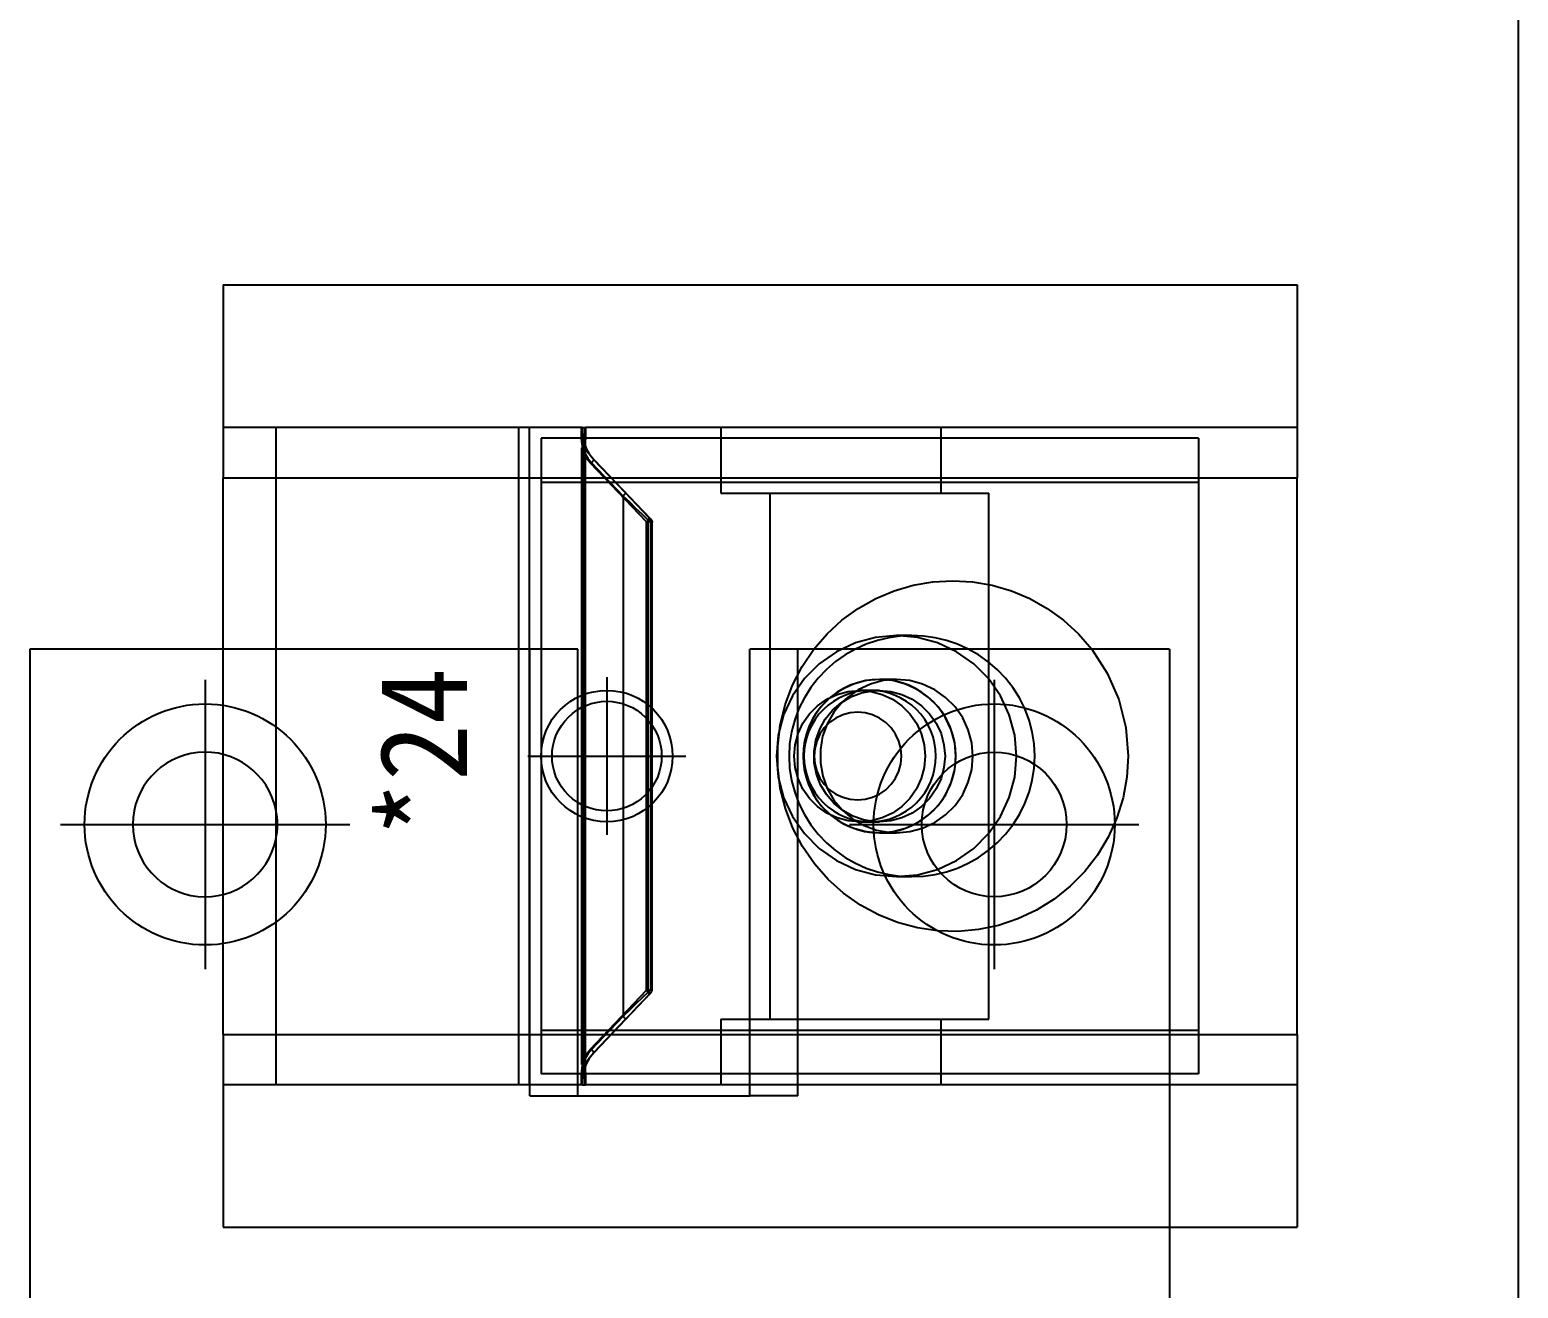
# Model space of a CAD drawing. Header units: millimetres. Extents: x 632 to 3922, y 1402 to 2001.
# Drawn here: x 3091.23 to 3125.19, y 1866.61 to 1895.32 of the extents above; entities that cross this region are included whole.
import ezdxf
from ezdxf.enums import TextEntityAlignment as Align
from ezdxf.lldxf.tags import DXFTag

# ---------------------------------------------------------------- set-up
doc = ezdxf.new("R2010")
doc.units = ezdxf.units.MM
for name, color, linetype in [('4', 4, 'Continuous'), ('7', 7, 'Continuous'), ('8', 8, 'Continuous'), ('CE', 1, 'CENTER'), ('H1', 2, 'HIDDEN')]:
    doc.layers.add(name, color=color, linetype=linetype)
doc.styles.add('JM_Standard', font='', dxfattribs={"height": 3})
doc.styles.get('JM_Standard').set_extended_font_data('DotumChe')
tags = doc.linetypes.add('CENTER', pattern=[2, 1.25, -0.25, 0.25, -0.25]).pattern_tags.tags
tags[10:11] = [DXFTag(74, 4), DXFTag(75, 0), DXFTag(340, '0'), DXFTag(46, 1.0), DXFTag(50, 0.0), DXFTag(44, 0.0), DXFTag(45, 0.0)]
tags[8:9] = [DXFTag(74, 4), DXFTag(75, 0), DXFTag(340, '0'), DXFTag(46, 1.0), DXFTag(50, 0.0), DXFTag(44, 0.0), DXFTag(45, 0.0)]
tags[6:7] = [DXFTag(74, 4), DXFTag(75, 0), DXFTag(340, '0'), DXFTag(46, 1.0), DXFTag(50, 0.0), DXFTag(44, 0.0), DXFTag(45, 0.0)]
tags[4:5] = [DXFTag(74, 4), DXFTag(75, 0), DXFTag(340, '0'), DXFTag(46, 1.0), DXFTag(50, 0.0), DXFTag(44, 0.0), DXFTag(45, 0.0)]
tags = doc.linetypes.add('HIDDEN', pattern=[0.375, 0.25, -0.125]).pattern_tags.tags
tags[6:7] = [DXFTag(74, 4), DXFTag(75, 0), DXFTag(340, '0'), DXFTag(46, 1.0), DXFTag(50, 0.0), DXFTag(44, 0.0), DXFTag(45, 0.0)]
tags[4:5] = [DXFTag(74, 4), DXFTag(75, 0), DXFTag(340, '0'), DXFTag(46, 1.0), DXFTag(50, 0.0), DXFTag(44, 0.0), DXFTag(45, 0.0)]

msp = doc.modelspace()

# ---------------------------------------------------------------- linework, layer by layer
at = {"layer": '7'}
for p, q in [((3095.645, 1889.497), (3120.145, 1889.497)), ((3095.645, 1889.497), (3095.645, 1885.097)), ((3120.145, 1889.497), (3120.145, 1885.097)), ((3096.846, 1886.247), (3096.846, 1871.247)), ((3102.386, 1886.247), (3096.846, 1886.247)), ((3103.819, 1886.247), (3102.386, 1886.247)), ((3103.819, 1886.2), (3103.819, 1886.247)), ((3103.833, 1886.247), (3103.819, 1886.247)), ((3112.016, 1886.247), (3103.91, 1886.247)), ((3112.016, 1886.247), (3112.016, 1884.747)), ((3103.91, 1885.818), (3103.91, 1885.965)), ((3103.91, 1885.802), (3103.91, 1885.818)), ((3104.103, 1885.509), (3105.387, 1884.159)), ((3095.645, 1885.097), (3096.846, 1885.097)), ((3095.645, 1881.187), (3095.645, 1885.097)), ((3112.016, 1885.097), (3120.145, 1885.097)), ((3112.016, 1884.997), (3117.895, 1884.997)), ((3117.895, 1885.097), (3117.895, 1884.997)), ((3117.895, 1884.997), (3117.895, 1872.497)), ((3120.145, 1872.397), (3120.145, 1885.097)), ((3112.016, 1884.747), (3113.105, 1884.747)), ((3105.403, 1884.14), (3105.389, 1884.156)), ((3105.428, 1873.42), (3105.428, 1884.073)), ((3091.231, 1881.187), (3091.231, 1846.187)), ((3096.846, 1881.187), (3091.231, 1881.187)), ((3107.657, 1871.247), (3107.657, 1881.187)), ((3117.231, 1881.187), (3107.657, 1881.187)), ((3117.231, 1881.187), (3117.231, 1846.187)), ((3095.645, 1875.589), (3095.645, 1878.784)), ((3105.387, 1873.335), (3104.103, 1871.984)), ((3105.389, 1873.338), (3105.403, 1873.353)), ((3117.231, 1872.497), (3117.895, 1872.497)), ((3117.231, 1872.397), (3120.145, 1872.397)), ((3117.895, 1872.497), (3117.895, 1872.397)), ((3120.145, 1872.397), (3120.145, 1867.997)), ((3103.91, 1871.675), (3103.91, 1871.691)), ((3103.91, 1871.528), (3103.91, 1871.675)), ((3102.386, 1871.247), (3096.846, 1871.247)), ((3103.819, 1871.247), (3102.386, 1871.247)), ((3102.636, 1870.997), (3102.636, 1871.247)), ((3103.73, 1870.997), (3103.73, 1871.247)), ((3103.819, 1871.247), (3103.819, 1871.293)), ((3103.833, 1871.247), (3103.819, 1871.247)), ((3107.657, 1871.247), (3103.91, 1871.247)), ((3107.657, 1870.997), (3107.657, 1871.247)), ((3102.636, 1870.997), (3107.657, 1870.997)), ((3117.231, 1867.997), (3120.145, 1867.997))]:
    msp.add_line(p, q, dxfattribs=at)
for points in [[(3103.828, 1886.2, 0), (3103.828, 1886.19, 0), (3103.829, 1886.177, 0)], [(3103.833, 1886.247, 0), (3103.833, 1886.247, 0), (3103.835, 1886.247, 0), (3103.836, 1886.247, 0), (3103.839, 1886.247, 0), (3103.842, 1886.247, 0), (3103.846, 1886.247, 0), (3103.851, 1886.247, 0), (3103.856, 1886.247, 0), (3103.862, 1886.247, 0), (3103.868, 1886.247, 0), (3103.874, 1886.247, 0)], [(3103.874, 1886.247, 0), (3103.875, 1886.247, 0), (3103.882, 1886.247, 0), (3103.888, 1886.247, 0), (3103.895, 1886.247, 0)], [(3103.895, 1886.247, 0), (3103.91, 1886.247, 0)], [(3103.91, 1886.247, 0), (3103.91, 1885.965, 0)], [(3103.829, 1886.177, 0), (3103.829, 1886.162, 0), (3103.83, 1886.146, 0), (3103.831, 1886.127, 0), (3103.834, 1886.091, 0), (3103.839, 1886.049, 0), (3103.847, 1886.002, 0), (3103.859, 1885.952, 0), (3103.868, 1885.917, 0), (3103.878, 1885.884, 0), (3103.892, 1885.845, 0), (3103.906, 1885.81, 0)], [(3103.906, 1885.81, 0), (3103.932, 1885.752, 0), (3103.962, 1885.698, 0), (3103.994, 1885.646, 0), (3104.028, 1885.597, 0), (3104.064, 1885.552, 0), (3104.103, 1885.509, 0)], [(3104.103, 1871.984, 0), (3104.064, 1871.941, 0), (3104.028, 1871.896, 0), (3103.994, 1871.847, 0), (3103.962, 1871.795, 0), (3103.932, 1871.741, 0), (3103.906, 1871.683, 0)], [(3103.906, 1871.683, 0), (3103.895, 1871.655, 0), (3103.883, 1871.623, 0), (3103.872, 1871.588, 0), (3103.865, 1871.566, 0), (3103.857, 1871.533, 0), (3103.847, 1871.491, 0), (3103.839, 1871.444, 0), (3103.834, 1871.402, 0), (3103.831, 1871.366, 0)], [(3103.831, 1871.366, 0), (3103.83, 1871.347, 0), (3103.829, 1871.331, 0), (3103.829, 1871.316, 0), (3103.828, 1871.304, 0), (3103.828, 1871.293, 0)], [(3103.833, 1871.247, 0), (3103.833, 1871.247, 0), (3103.835, 1871.247, 0), (3103.836, 1871.247, 0), (3103.839, 1871.247, 0), (3103.842, 1871.247, 0), (3103.846, 1871.247, 0), (3103.851, 1871.247, 0), (3103.856, 1871.247, 0), (3103.862, 1871.247, 0), (3103.868, 1871.247, 0), (3103.874, 1871.247, 0)], [(3103.874, 1871.247, 0), (3103.875, 1871.247, 0), (3103.882, 1871.247, 0), (3103.888, 1871.247, 0), (3103.895, 1871.247, 0)], [(3103.895, 1871.247, 0), (3103.91, 1871.247, 0)], [(3103.91, 1871.528, 0), (3103.91, 1871.247, 0)]]:
    msp.add_polyline3d(points, dxfattribs=at)
msp.add_circle((3113.231, 1877.187), 1.65, dxfattribs=at)
for centre, radius, start, end in [((3105.314, 1884.089), 0.1, 41.226, 43.5559), ((3105.328, 1884.073), 0.1, 0, 41.226), ((3095.231, 1877.187), 1.65, 11.7265, 180), ((3095.231, 1877.187), 1.65, 180, 348.2735), ((3105.314, 1873.404), 0.1, 316.4441, 318.774), ((3105.328, 1873.42), 0.1, 318.774, 0)]:
    msp.add_arc(centre, radius, start, end, dxfattribs=at)
at = {"layer": '8'}
for p, q in [((3102.386, 1871.247), (3102.386, 1886.247)), ((3103.828, 1886.2), (3103.819, 1886.2)), ((3103.887, 1885.989), (3103.85, 1885.989)), ((3103.887, 1885.859), (3103.887, 1885.989)), ((3103.887, 1885.989), (3103.91, 1885.965)), ((3104.097, 1885.509), (3104.103, 1885.509)), ((3104.819, 1884.75), (3104.097, 1885.509)), ((3104.045, 1885.44), (3104.767, 1884.681)), ((3104.767, 1884.681), (3104.767, 1872.812)), ((3105.401, 1884.143), (3105.352, 1884.193)), ((3105.387, 1884.159), (3105.401, 1884.143)), ((3105.346, 1873.369), (3105.346, 1884.124)), ((3105.346, 1884.124), (3105.395, 1884.073)), ((3105.395, 1884.073), (3105.395, 1873.42)), ((3105.395, 1884.073), (3105.428, 1884.073)), ((3105.395, 1873.42), (3105.346, 1873.369)), ((3105.352, 1873.3), (3105.401, 1873.351)), ((3105.401, 1873.351), (3105.387, 1873.335)), ((3105.395, 1873.42), (3105.428, 1873.42)), ((3104.767, 1872.812), (3104.045, 1872.053)), ((3104.097, 1871.984), (3104.819, 1872.743)), ((3104.103, 1871.984), (3104.097, 1871.984)), ((3103.887, 1871.505), (3103.887, 1871.634)), ((3103.819, 1871.293), (3103.828, 1871.293)), ((3103.887, 1871.505), (3103.85, 1871.505)), ((3103.91, 1871.528), (3103.887, 1871.505))]:
    msp.add_line(p, q, dxfattribs=at)
for points in [[(3103.819, 1886.2, 0), (3103.811, 1886.132, 0), (3103.808, 1886.064, 0), (3103.809, 1885.998, 0), (3103.816, 1885.931, 0), (3103.827, 1885.866, 0), (3103.842, 1885.801, 0), (3103.864, 1885.733, 0), (3103.891, 1885.668, 0), (3103.922, 1885.606, 0), (3103.959, 1885.547, 0), (3103.999, 1885.492, 0), (3104.045, 1885.44, 0)], [(3104.097, 1885.509, 0), (3104.058, 1885.552, 0), (3104.019, 1885.601, 0), (3103.979, 1885.658, 0), (3103.947, 1885.713, 0), (3103.918, 1885.769, 0), (3103.892, 1885.827, 0), (3103.868, 1885.893, 0), (3103.849, 1885.958, 0), (3103.835, 1886.021, 0), (3103.826, 1886.083, 0), (3103.821, 1886.143, 0), (3103.819, 1886.2, 0)], [(3103.833, 1886.247, 0), (3103.833, 1886.194, 0)], [(3103.833, 1886.194, 0), (3103.833, 1886.102, 0)], [(3103.887, 1885.989, 0), (3103.895, 1886.247, 0)], [(3104.045, 1885.44, 0), (3104.05, 1885.445, 0), (3104.054, 1885.45, 0), (3104.059, 1885.455, 0), (3104.064, 1885.46, 0), (3104.068, 1885.464, 0), (3104.072, 1885.469, 0), (3104.076, 1885.473, 0), (3104.079, 1885.477, 0), (3104.082, 1885.482, 0), (3104.085, 1885.485, 0), (3104.088, 1885.489, 0), (3104.09, 1885.492, 0), (3104.092, 1885.496, 0), (3104.094, 1885.498, 0), (3104.095, 1885.501, 0), (3104.096, 1885.503, 0), (3104.097, 1885.505, 0), (3104.097, 1885.507, 0), (3104.097, 1885.508, 0), (3104.097, 1885.509, 0)], [(3104.767, 1884.681, 0), (3104.779, 1884.693, 0), (3104.79, 1884.705, 0), (3104.8, 1884.716, 0), (3104.808, 1884.726, 0), (3104.814, 1884.734, 0), (3104.818, 1884.741, 0), (3104.82, 1884.747, 0), (3104.819, 1884.75, 0), (3104.819, 1884.75, 0)], [(3104.767, 1884.681, 0), (3104.908, 1884.545, 0), (3105.052, 1884.406, 0), (3105.199, 1884.265, 0), (3105.346, 1884.124, 0)], [(3105.352, 1884.193, 0), (3105.214, 1884.336, 0), (3105.078, 1884.478, 0), (3104.947, 1884.616, 0), (3104.819, 1884.75, 0)], [(3105.346, 1884.124, 0), (3105.353, 1884.138, 0), (3105.358, 1884.151, 0), (3105.36, 1884.164, 0), (3105.36, 1884.175, 0), (3105.357, 1884.185, 0), (3105.352, 1884.193, 0), (3105.352, 1884.193, 0)], [(3105.389, 1884.156, 0), (3105.387, 1884.159, 0)], [(3105.401, 1884.143, 0), (3105.406, 1884.135, 0), (3105.409, 1884.125, 0), (3105.409, 1884.114, 0), (3105.407, 1884.101, 0), (3105.402, 1884.088, 0), (3105.395, 1884.074, 0), (3105.395, 1884.073, 0)], [(3105.401, 1884.143, 0), (3105.403, 1884.14, 0)], [(3105.346, 1873.369, 0), (3105.199, 1873.228, 0), (3105.052, 1873.087, 0), (3104.908, 1872.948, 0), (3104.767, 1872.812, 0)], [(3104.819, 1872.743, 0), (3104.947, 1872.877, 0), (3105.078, 1873.015, 0), (3105.214, 1873.157, 0), (3105.352, 1873.3, 0)], [(3105.352, 1873.3, 0), (3105.357, 1873.308, 0), (3105.36, 1873.317, 0), (3105.36, 1873.329, 0), (3105.358, 1873.341, 0), (3105.353, 1873.355, 0), (3105.346, 1873.368, 0), (3105.346, 1873.369, 0)], [(3105.389, 1873.338, 0), (3105.387, 1873.335, 0)], [(3105.395, 1873.42, 0), (3105.402, 1873.406, 0), (3105.407, 1873.392, 0), (3105.409, 1873.38, 0), (3105.409, 1873.369, 0), (3105.406, 1873.359, 0), (3105.401, 1873.351, 0), (3105.401, 1873.351, 0)], [(3105.401, 1873.351, 0), (3105.403, 1873.353, 0)], [(3104.819, 1872.743, 0), (3104.82, 1872.746, 0), (3104.818, 1872.751, 0), (3104.814, 1872.758, 0), (3104.808, 1872.767, 0), (3104.8, 1872.777, 0), (3104.791, 1872.788, 0), (3104.78, 1872.799, 0), (3104.768, 1872.812, 0), (3104.767, 1872.812, 0)], [(3104.045, 1872.053, 0), (3103.999, 1872.001, 0), (3103.958, 1871.946, 0), (3103.922, 1871.887, 0), (3103.891, 1871.825, 0), (3103.864, 1871.76, 0), (3103.842, 1871.692, 0), (3103.827, 1871.627, 0), (3103.816, 1871.562, 0), (3103.809, 1871.495, 0), (3103.808, 1871.429, 0), (3103.811, 1871.361, 0), (3103.819, 1871.293, 0)], [(3103.819, 1871.293, 0), (3103.82, 1871.345, 0), (3103.825, 1871.402, 0), (3103.834, 1871.463, 0), (3103.847, 1871.528, 0), (3103.866, 1871.596, 0), (3103.892, 1871.667, 0), (3103.923, 1871.736, 0), (3103.959, 1871.802, 0), (3104, 1871.866, 0), (3104.046, 1871.927, 0), (3104.097, 1871.984, 0)], [(3104.097, 1871.984, 0), (3104.097, 1871.985, 0), (3104.097, 1871.986, 0), (3104.097, 1871.988, 0), (3104.096, 1871.99, 0), (3104.095, 1871.992, 0), (3104.094, 1871.995, 0), (3104.092, 1871.998, 0), (3104.09, 1872.001, 0), (3104.088, 1872.004, 0), (3104.085, 1872.008, 0), (3104.082, 1872.012, 0), (3104.079, 1872.016, 0), (3104.076, 1872.02, 0), (3104.072, 1872.024, 0), (3104.068, 1872.029, 0), (3104.064, 1872.034, 0), (3104.059, 1872.038, 0), (3104.054, 1872.043, 0), (3104.05, 1872.048, 0), (3104.045, 1872.053, 0)], [(3103.833, 1871.391, 0), (3103.833, 1871.357, 0)], [(3103.833, 1871.357, 0), (3103.833, 1871.247, 0)], [(3103.895, 1871.247, 0), (3103.887, 1871.505, 0)]]:
    msp.add_polyline3d(points, dxfattribs=at)
at = {"layer": 'CE'}
for p, q in [((3125.185, 1938.286), (3125.185, 1795.578)), ((3095.231, 1880.487), (3095.231, 1873.887)), ((3104.395, 1880.547), (3104.395, 1876.947)), ((3113.231, 1880.487), (3113.231, 1873.887)), ((3102.595, 1878.747), (3106.195, 1878.747)), ((3091.931, 1877.187), (3098.531, 1877.187)), ((3109.931, 1877.187), (3116.531, 1877.187))]:
    msp.add_line(p, q, dxfattribs=at)
at = {"layer": 'H1'}
for p, q in [((3096.846, 1886.247), (3095.645, 1886.247)), ((3102.627, 1871.247), (3102.627, 1886.247)), ((3106.996, 1886.247), (3106.996, 1884.747)), ((3120.145, 1886.247), (3112.016, 1886.247)), ((3112.016, 1885.997), (3102.895, 1885.997)), ((3102.895, 1885.997), (3102.895, 1885.097)), ((3103.833, 1885.989), (3103.833, 1871.505)), ((3103.85, 1885.989), (3103.833, 1885.989)), ((3103.887, 1871.634), (3103.887, 1885.859)), ((3117.895, 1885.997), (3112.016, 1885.997)), ((3117.895, 1885.997), (3117.895, 1885.097)), ((3103.828, 1871.711), (3103.828, 1885.782)), ((3103.91, 1871.691), (3103.91, 1885.802)), ((3105.298, 1884.089), (3104.014, 1885.44)), ((3096.846, 1885.097), (3102.627, 1885.097)), ((3102.627, 1885.097), (3103.828, 1885.097)), ((3102.895, 1885.097), (3102.895, 1884.997)), ((3102.895, 1884.997), (3103.828, 1884.997)), ((3102.895, 1884.997), (3102.895, 1881.187)), ((3103.828, 1885.097), (3103.91, 1885.097)), ((3103.828, 1884.997), (3103.91, 1884.997)), ((3103.91, 1885.097), (3104.495, 1885.097)), ((3103.91, 1884.997), (3104.59, 1884.997)), ((3104.495, 1885.097), (3112.016, 1885.097)), ((3104.59, 1884.997), (3112.016, 1884.997)), ((3106.996, 1884.747), (3112.016, 1884.747)), ((3108.123, 1881.187), (3108.123, 1884.747)), ((3113.105, 1881.187), (3113.105, 1884.747)), ((3105.412, 1884.089), (3105.298, 1884.089)), ((3105.298, 1873.404), (3105.298, 1884.089)), ((3105.426, 1884.073), (3105.412, 1884.089)), ((3105.412, 1884.089), (3105.412, 1873.404)), ((3105.426, 1873.42), (3105.426, 1884.073)), ((3111.355, 1881.497), (3111.002, 1881.497)), ((3095.645, 1878.784), (3095.645, 1881.187)), ((3102.627, 1881.187), (3096.846, 1881.187)), ((3102.636, 1881.187), (3102.627, 1881.187)), ((3102.636, 1871.247), (3102.636, 1881.187)), ((3103.73, 1881.187), (3102.636, 1881.187)), ((3102.895, 1881.187), (3102.895, 1872.497)), ((3103.73, 1871.247), (3103.73, 1881.187)), ((3108.123, 1872.747), (3108.123, 1881.187)), ((3108.751, 1871.247), (3108.751, 1881.187)), ((3113.105, 1878.832), (3113.105, 1881.187)), ((3111.003, 1880.497), (3110.615, 1880.497)), ((3110.615, 1880.497), (3110.615, 1880.497)), ((3110.615, 1880.497), (3110.615, 1880.497)), ((3110.397, 1880.247), (3110.162, 1880.247)), ((3110.615, 1880.247), (3110.397, 1880.247)), ((3110.615, 1880.247), (3110.397, 1880.247)), ((3113.105, 1875.541), (3113.105, 1878.832)), ((3110.162, 1877.246), (3110.397, 1877.247)), ((3110.397, 1877.247), (3110.615, 1877.247)), ((3110.397, 1877.247), (3110.615, 1877.247)), ((3110.615, 1876.996), (3111.003, 1876.997)), ((3110.615, 1876.996), (3110.615, 1876.996)), ((3110.615, 1876.996), (3110.615, 1876.996)), ((3111.002, 1875.997), (3111.355, 1875.997)), ((3095.645, 1872.397), (3095.645, 1875.589)), ((3113.105, 1872.747), (3113.105, 1875.541)), ((3104.014, 1872.053), (3105.298, 1873.404)), ((3105.412, 1873.404), (3105.298, 1873.404)), ((3105.412, 1873.404), (3105.426, 1873.42)), ((3106.996, 1872.747), (3106.996, 1871.247)), ((3106.996, 1872.747), (3107.657, 1872.747)), ((3107.657, 1872.747), (3112.016, 1872.747)), ((3112.016, 1872.747), (3113.105, 1872.747)), ((3112.016, 1872.747), (3112.016, 1871.247)), ((3095.645, 1872.397), (3095.645, 1867.997)), ((3095.645, 1872.397), (3096.846, 1872.397)), ((3096.846, 1872.397), (3102.627, 1872.397)), ((3102.627, 1872.397), (3103.73, 1872.397)), ((3102.895, 1872.497), (3103.73, 1872.497)), ((3102.895, 1872.497), (3102.895, 1872.397)), ((3102.895, 1872.397), (3102.895, 1871.497)), ((3103.73, 1872.497), (3103.828, 1872.497)), ((3103.73, 1872.397), (3103.828, 1872.397)), ((3103.828, 1872.497), (3103.91, 1872.497)), ((3103.828, 1872.397), (3103.91, 1872.397)), ((3103.91, 1872.497), (3104.59, 1872.497)), ((3103.91, 1872.397), (3104.495, 1872.397)), ((3104.495, 1872.397), (3107.657, 1872.397)), ((3104.59, 1872.497), (3107.657, 1872.497)), ((3107.657, 1872.497), (3112.016, 1872.497)), ((3107.657, 1872.397), (3112.016, 1872.397)), ((3112.016, 1872.497), (3117.231, 1872.497)), ((3112.016, 1872.397), (3117.231, 1872.397)), ((3117.895, 1872.397), (3117.895, 1871.497)), ((3096.846, 1871.247), (3095.645, 1871.247)), ((3103.73, 1871.497), (3102.895, 1871.497)), ((3107.657, 1871.497), (3103.73, 1871.497)), ((3103.85, 1871.505), (3103.833, 1871.505)), ((3112.016, 1871.497), (3107.657, 1871.497)), ((3112.016, 1871.247), (3107.657, 1871.247)), ((3108.751, 1870.997), (3108.751, 1871.247)), ((3117.231, 1871.497), (3112.016, 1871.497)), ((3117.231, 1871.247), (3112.016, 1871.247)), ((3117.895, 1871.497), (3117.231, 1871.497)), ((3120.145, 1871.247), (3117.231, 1871.247)), ((3108.751, 1870.997), (3107.657, 1870.997)), ((3095.645, 1867.997), (3117.231, 1867.997))]:
    msp.add_line(p, q, dxfattribs=at)
for points in [[(3103.833, 1886.102, 0), (3103.833, 1886.037, 0)], [(3103.833, 1886.037, 0), (3103.833, 1885.989, 0)], [(3103.906, 1885.81, 0), (3103.906, 1885.81, 0), (3103.905, 1885.81, 0), (3103.905, 1885.81, 0), (3103.904, 1885.81, 0), (3103.902, 1885.81, 0), (3103.9, 1885.809, 0), (3103.898, 1885.809, 0), (3103.896, 1885.808, 0), (3103.893, 1885.807, 0), (3103.889, 1885.806, 0), (3103.886, 1885.805, 0), (3103.882, 1885.803, 0), (3103.878, 1885.802, 0), (3103.874, 1885.8, 0), (3103.869, 1885.799, 0), (3103.865, 1885.797, 0), (3103.86, 1885.795, 0), (3103.855, 1885.793, 0), (3103.851, 1885.791, 0), (3103.846, 1885.789, 0), (3103.842, 1885.787, 0), (3103.837, 1885.785, 0), (3103.833, 1885.784, 0), (3103.828, 1885.782, 0)], [(3104.014, 1885.44, 0), (3103.982, 1885.477, 0), (3103.952, 1885.515, 0), (3103.925, 1885.555, 0), (3103.9, 1885.597, 0), (3103.878, 1885.64, 0), (3103.859, 1885.686, 0), (3103.842, 1885.733, 0), (3103.828, 1885.782, 0)], [(3105.298, 1884.089, 0), (3105.311, 1884.102, 0), (3105.324, 1884.113, 0), (3105.336, 1884.124, 0), (3105.348, 1884.134, 0), (3105.359, 1884.143, 0), (3105.368, 1884.15, 0), (3105.376, 1884.155, 0), (3105.382, 1884.158, 0), (3105.385, 1884.159, 0), (3105.387, 1884.159, 0)], [(3105.412, 1884.089, 0), (3105.412, 1884.106, 0), (3105.408, 1884.123, 0), (3105.401, 1884.138, 0), (3105.392, 1884.152, 0), (3105.389, 1884.156, 0)], [(3105.403, 1884.14, 0), (3105.413, 1884.126, 0), (3105.42, 1884.111, 0), (3105.425, 1884.095, 0), (3105.426, 1884.078, 0), (3105.426, 1884.073, 0)], [(3109.116, 1881.187, 0), (3109.418, 1881.536, 0), (3109.757, 1881.847, 0), (3110.129, 1882.116, 0), (3110.528, 1882.34, 0), (3110.948, 1882.516, 0), (3111.385, 1882.644, 0), (3111.832, 1882.721, 0), (3112.285, 1882.747, 0), (3112.738, 1882.721, 0), (3113.186, 1882.644, 0), (3113.623, 1882.516, 0), (3114.043, 1882.34, 0), (3114.442, 1882.116, 0), (3114.813, 1881.847, 0), (3115.153, 1881.536, 0), (3115.455, 1881.187, 0)], [(3111.002, 1881.497, 0), (3110.527, 1881.455, 0), (3110.065, 1881.331, 0), (3109.633, 1881.128, 0), (3109.241, 1880.853, 0), (3108.904, 1880.514, 0), (3108.63, 1880.122, 0), (3108.428, 1879.687, 0), (3108.304, 1879.224, 0), (3108.263, 1878.747, 0), (3108.304, 1878.269, 0), (3108.428, 1877.806, 0), (3108.63, 1877.372, 0), (3108.903, 1876.979, 0), (3109.241, 1876.64, 0), (3109.632, 1876.365, 0), (3110.065, 1876.162, 0), (3110.526, 1876.038, 0), (3111.002, 1875.997, 0), (3111.002, 1875.997, 0)], [(3111.355, 1881.497, 0), (3111.089, 1881.484, 0), (3110.826, 1881.447, 0), (3110.566, 1881.386, 0), (3110.313, 1881.3, 0), (3110.068, 1881.19, 0), (3109.834, 1881.057, 0), (3109.613, 1880.902, 0), (3109.407, 1880.725, 0), (3109.218, 1880.527, 0), (3109.049, 1880.311, 0), (3108.901, 1880.078, 0), (3108.778, 1879.83, 0), (3108.68, 1879.571, 0), (3108.608, 1879.301, 0), (3108.565, 1879.026, 0), (3108.551, 1878.747, 0)], [(3113.742, 1878.747, 0), (3113.7, 1879.224, 0), (3113.576, 1879.687, 0), (3113.375, 1880.122, 0), (3113.101, 1880.514, 0), (3112.763, 1880.853, 0), (3112.372, 1881.128, 0), (3111.939, 1881.331, 0), (3111.478, 1881.455, 0), (3111.002, 1881.497, 0)], [(3111.355, 1875.997, 0), (3111.62, 1876.009, 0), (3111.884, 1876.046, 0), (3112.143, 1876.108, 0), (3112.396, 1876.193, 0), (3112.641, 1876.303, 0), (3112.875, 1876.436, 0), (3113.096, 1876.592, 0), (3113.302, 1876.769, 0), (3113.491, 1876.966, 0), (3113.66, 1877.182, 0), (3113.808, 1877.415, 0), (3113.931, 1877.663, 0), (3114.029, 1877.923, 0), (3114.101, 1878.192, 0), (3114.144, 1878.468, 0), (3114.158, 1878.747, 0), (3114.144, 1879.025, 0), (3114.101, 1879.301, 0), (3114.029, 1879.57, 0), (3113.931, 1879.83, 0), (3113.808, 1880.078, 0), (3113.66, 1880.311, 0), (3113.491, 1880.527, 0), (3113.302, 1880.724, 0), (3113.096, 1880.901, 0), (3112.875, 1881.057, 0), (3112.641, 1881.19, 0), (3112.396, 1881.3, 0), (3112.143, 1881.386, 0), (3111.884, 1881.447, 0), (3111.62, 1881.484, 0), (3111.355, 1881.497, 0)], [(3116.285, 1878.747, 0), (3116.256, 1878.267, 0), (3116.17, 1877.794, 0), (3116.028, 1877.336, 0), (3115.833, 1876.899, 0), (3115.588, 1876.49, 0), (3115.297, 1876.114, 0), (3114.965, 1875.777, 0), (3114.596, 1875.482, 0), (3114.197, 1875.233, 0), (3113.773, 1875.033, 0), (3113.329, 1874.885, 0), (3112.872, 1874.79, 0), (3112.407, 1874.748, 0), (3111.941, 1874.761, 0), (3111.479, 1874.829, 0), (3111.028, 1874.949, 0), (3110.593, 1875.122, 0), (3110.18, 1875.346, 0), (3109.794, 1875.617, 0), (3109.443, 1875.933, 0), (3109.129, 1876.289, 0), (3108.86, 1876.681, 0), (3108.638, 1877.104, 0), (3108.468, 1877.552, 0), (3108.352, 1878.018, 0), (3108.293, 1878.495, 0), (3108.292, 1878.976, 0), (3108.348, 1879.453, 0), (3108.461, 1879.919, 0), (3108.629, 1880.368, 0), (3108.848, 1880.793, 0), (3109.116, 1881.187, 0)], [(3115.455, 1881.187, 0), (3115.809, 1880.639, 0), (3116.071, 1880.039, 0), (3116.231, 1879.402, 0), (3116.285, 1878.747, 0)], [(3110.615, 1880.497, 0), (3110.312, 1880.47, 0), (3110.019, 1880.391, 0), (3109.743, 1880.262, 0), (3109.494, 1880.088, 0), (3109.279, 1879.872, 0), (3109.105, 1879.622, 0), (3108.976, 1879.346, 0), (3108.898, 1879.051, 0), (3108.871, 1878.747, 0), (3108.898, 1878.443, 0), (3108.976, 1878.148, 0), (3109.104, 1877.872, 0), (3109.279, 1877.622, 0), (3109.494, 1877.406, 0), (3109.742, 1877.231, 0), (3110.018, 1877.102, 0), (3110.311, 1877.023, 0), (3110.614, 1876.996, 0), (3110.615, 1876.996, 0)], [(3110.615, 1880.497, 0), (3110.312, 1880.47, 0), (3110.019, 1880.391, 0), (3109.743, 1880.262, 0), (3109.494, 1880.088, 0), (3109.279, 1879.872, 0), (3109.105, 1879.622, 0), (3108.976, 1879.346, 0), (3108.898, 1879.051, 0), (3108.871, 1878.747, 0), (3108.898, 1878.443, 0), (3108.976, 1878.148, 0), (3109.104, 1877.872, 0), (3109.279, 1877.622, 0), (3109.494, 1877.406, 0), (3109.742, 1877.231, 0), (3110.018, 1877.102, 0), (3110.311, 1877.023, 0), (3110.614, 1876.996, 0), (3110.615, 1876.996, 0)], [(3110.615, 1880.497, 0), (3110.444, 1880.488, 0), (3110.275, 1880.463, 0), (3110.109, 1880.421, 0), (3109.948, 1880.364, 0), (3109.793, 1880.29, 0), (3109.646, 1880.202, 0), (3109.509, 1880.1, 0), (3109.382, 1879.984, 0), (3109.267, 1879.857, 0), (3109.165, 1879.719, 0), (3109.077, 1879.572, 0), (3109.004, 1879.416, 0), (3108.946, 1879.255, 0), (3108.905, 1879.088, 0), (3108.88, 1878.918, 0), (3108.871, 1878.747, 0)], [(3111.003, 1880.497, 0), (3110.7, 1880.47, 0), (3110.406, 1880.391, 0), (3110.131, 1880.262, 0), (3109.882, 1880.087, 0), (3109.768, 1879.983, 0)], [(3112.358, 1878.747, 0), (3112.331, 1879.05, 0), (3112.253, 1879.345, 0), (3112.124, 1879.622, 0), (3111.95, 1879.871, 0), (3111.735, 1880.087, 0), (3111.486, 1880.262, 0), (3111.211, 1880.391, 0), (3110.917, 1880.47, 0), (3110.615, 1880.497, 0)], [(3110.615, 1876.996, 0), (3110.786, 1877.005, 0), (3110.955, 1877.03, 0), (3111.121, 1877.072, 0), (3111.282, 1877.13, 0), (3111.437, 1877.203, 0), (3111.583, 1877.292, 0), (3111.721, 1877.394, 0), (3111.848, 1877.509, 0), (3111.962, 1877.637, 0), (3112.064, 1877.774, 0), (3112.152, 1877.922, 0), (3112.225, 1878.077, 0), (3112.283, 1878.239, 0), (3112.325, 1878.405, 0), (3112.35, 1878.575, 0), (3112.358, 1878.747, 0), (3112.35, 1878.918, 0), (3112.325, 1879.088, 0), (3112.283, 1879.254, 0), (3112.225, 1879.416, 0), (3112.152, 1879.571, 0), (3112.064, 1879.719, 0), (3111.962, 1879.857, 0), (3111.848, 1879.984, 0), (3111.721, 1880.099, 0), (3111.583, 1880.201, 0), (3111.437, 1880.29, 0), (3111.282, 1880.363, 0), (3111.121, 1880.421, 0), (3110.955, 1880.463, 0), (3110.786, 1880.488, 0), (3110.615, 1880.497, 0)], [(3112.358, 1878.747, 0), (3112.331, 1879.05, 0), (3112.253, 1879.345, 0), (3112.124, 1879.622, 0), (3111.95, 1879.871, 0), (3111.735, 1880.087, 0), (3111.486, 1880.262, 0), (3111.211, 1880.391, 0), (3110.917, 1880.47, 0), (3110.615, 1880.497, 0)], [(3112.745, 1878.747, 0), (3112.719, 1879.05, 0), (3112.64, 1879.345, 0), (3112.512, 1879.622, 0), (3112.338, 1879.871, 0), (3112.123, 1880.087, 0), (3111.874, 1880.262, 0), (3111.598, 1880.391, 0), (3111.305, 1880.47, 0), (3111.003, 1880.497, 0)], [(3110.162, 1877.246, 0), (3109.902, 1877.269, 0), (3109.65, 1877.337, 0), (3109.414, 1877.447, 0), (3109.201, 1877.597, 0), (3109.017, 1877.782, 0), (3108.867, 1877.996, 0), (3108.757, 1878.233, 0), (3108.69, 1878.486, 0), (3108.667, 1878.746, 0), (3108.69, 1879.007, 0), (3108.757, 1879.259, 0), (3108.867, 1879.496, 0), (3109.016, 1879.711, 0), (3109.201, 1879.896, 0), (3109.414, 1880.046, 0), (3109.65, 1880.156, 0), (3109.902, 1880.224, 0), (3110.161, 1880.247, 0), (3110.162, 1880.247, 0)], [(3110.397, 1880.247, 0), (3110.25, 1880.239, 0), (3110.104, 1880.218, 0), (3109.961, 1880.183, 0), (3109.822, 1880.133, 0), (3109.689, 1880.071, 0), (3109.562, 1879.995, 0), (3109.444, 1879.908, 0), (3109.334, 1879.809, 0), (3109.234, 1879.7, 0), (3109.146, 1879.582, 0), (3109.07, 1879.456, 0), (3109.006, 1879.323, 0), (3108.956, 1879.184, 0), (3108.92, 1879.04, 0), (3108.898, 1878.894, 0), (3108.891, 1878.747, 0)], [(3110.506, 1877.25, 0), (3110.249, 1877.292, 0), (3110.003, 1877.378, 0), (3109.776, 1877.505, 0), (3109.574, 1877.67, 0), (3109.403, 1877.868, 0), (3109.27, 1878.093, 0), (3109.177, 1878.337, 0), (3109.128, 1878.594, 0), (3109.124, 1878.855, 0), (3109.166, 1879.113, 0), (3109.251, 1879.36, 0), (3109.378, 1879.589, 0), (3109.543, 1879.792, 0), (3109.74, 1879.963, 0), (3109.963, 1880.097, 0), (3110.207, 1880.19, 0), (3110.462, 1880.239, 0), (3110.506, 1880.243, 0)], [(3110.162, 1880.247, 0), (3110.421, 1880.224, 0), (3110.673, 1880.156, 0), (3110.909, 1880.046, 0), (3111.122, 1879.896, 0), (3111.306, 1879.711, 0), (3111.456, 1879.496, 0), (3111.566, 1879.259, 0), (3111.633, 1879.007, 0), (3111.656, 1878.747, 0)], [(3110.397, 1877.247, 0), (3110.544, 1877.254, 0), (3110.689, 1877.275, 0), (3110.832, 1877.311, 0), (3110.971, 1877.36, 0), (3111.104, 1877.423, 0), (3111.231, 1877.498, 0), (3111.35, 1877.585, 0), (3111.459, 1877.684, 0), (3111.559, 1877.793, 0), (3111.647, 1877.911, 0), (3111.723, 1878.037, 0), (3111.787, 1878.171, 0), (3111.837, 1878.31, 0), (3111.873, 1878.453, 0), (3111.895, 1878.599, 0), (3111.902, 1878.747, 0), (3111.895, 1878.894, 0), (3111.873, 1879.04, 0), (3111.837, 1879.183, 0), (3111.787, 1879.322, 0), (3111.723, 1879.456, 0), (3111.647, 1879.582, 0), (3111.559, 1879.7, 0), (3111.459, 1879.809, 0), (3111.35, 1879.908, 0), (3111.231, 1879.995, 0), (3111.104, 1880.071, 0), (3110.971, 1880.133, 0), (3110.832, 1880.182, 0), (3110.689, 1880.218, 0), (3110.544, 1880.239, 0), (3110.397, 1880.247, 0)], [(3110.506, 1880.243, 0), (3110.615, 1880.247, 0)], [(3110.615, 1880.247, 0), (3110.874, 1880.224, 0), (3111.126, 1880.156, 0), (3111.362, 1880.045, 0), (3111.575, 1879.895, 0), (3111.759, 1879.711, 0), (3111.909, 1879.496, 0), (3112.019, 1879.259, 0), (3112.086, 1879.007, 0), (3112.109, 1878.747, 0)], [(3110.615, 1880.247, 0), (3110.874, 1880.224, 0), (3111.126, 1880.156, 0), (3111.362, 1880.045, 0), (3111.575, 1879.895, 0), (3111.759, 1879.711, 0), (3111.909, 1879.496, 0), (3112.019, 1879.259, 0), (3112.086, 1879.007, 0), (3112.109, 1878.747, 0)], [(3109.768, 1879.983, 0), (3109.573, 1879.749, 0), (3109.422, 1879.485, 0), (3109.318, 1879.198, 0), (3109.265, 1878.898, 0), (3109.266, 1878.593, 0), (3109.319, 1878.292, 0), (3109.423, 1878.006, 0), (3109.575, 1877.742, 0), (3109.768, 1877.51, 0)], [(3108.551, 1878.747, 0), (3108.565, 1878.468, 0), (3108.608, 1878.192, 0), (3108.68, 1877.923, 0), (3108.778, 1877.663, 0), (3108.901, 1877.415, 0), (3109.049, 1877.182, 0), (3109.218, 1876.966, 0), (3109.407, 1876.769, 0), (3109.613, 1876.592, 0), (3109.834, 1876.436, 0), (3110.068, 1876.303, 0), (3110.313, 1876.193, 0), (3110.566, 1876.108, 0), (3110.826, 1876.046, 0), (3111.089, 1876.009, 0), (3111.355, 1875.997, 0)], [(3108.871, 1878.747, 0), (3108.88, 1878.575, 0), (3108.905, 1878.405, 0), (3108.946, 1878.238, 0), (3109.004, 1878.077, 0), (3109.077, 1877.921, 0), (3109.165, 1877.774, 0), (3109.267, 1877.636, 0), (3109.382, 1877.509, 0), (3109.509, 1877.394, 0), (3109.646, 1877.291, 0), (3109.793, 1877.203, 0), (3109.948, 1877.13, 0), (3110.109, 1877.072, 0), (3110.275, 1877.03, 0), (3110.444, 1877.005, 0), (3110.615, 1876.996, 0)], [(3108.891, 1878.747, 0), (3108.898, 1878.599, 0), (3108.92, 1878.453, 0), (3108.956, 1878.31, 0), (3109.006, 1878.171, 0), (3109.07, 1878.037, 0), (3109.146, 1877.911, 0), (3109.234, 1877.793, 0), (3109.334, 1877.684, 0), (3109.444, 1877.585, 0), (3109.562, 1877.498, 0), (3109.689, 1877.422, 0), (3109.822, 1877.36, 0), (3109.961, 1877.311, 0), (3110.104, 1877.275, 0), (3110.25, 1877.254, 0), (3110.397, 1877.247, 0)], [(3111.656, 1878.747, 0), (3111.633, 1878.486, 0), (3111.566, 1878.233, 0), (3111.455, 1877.997, 0), (3111.306, 1877.782, 0), (3111.122, 1877.597, 0), (3110.909, 1877.447, 0), (3110.672, 1877.337, 0), (3110.421, 1877.269, 0), (3110.162, 1877.246, 0)], [(3112.109, 1878.747, 0), (3112.086, 1878.486, 0), (3112.019, 1878.234, 0), (3111.909, 1877.997, 0), (3111.759, 1877.782, 0), (3111.575, 1877.597, 0), (3111.362, 1877.448, 0), (3111.126, 1877.337, 0), (3110.874, 1877.269, 0), (3110.615, 1877.247, 0)], [(3110.615, 1876.996, 0), (3110.918, 1877.023, 0), (3111.211, 1877.102, 0), (3111.487, 1877.231, 0), (3111.736, 1877.406, 0), (3111.95, 1877.622, 0), (3112.125, 1877.872, 0), (3112.253, 1878.148, 0), (3112.332, 1878.443, 0), (3112.358, 1878.747, 0)], [(3112.109, 1878.747, 0), (3112.086, 1878.486, 0), (3112.019, 1878.234, 0), (3111.909, 1877.997, 0), (3111.759, 1877.782, 0), (3111.575, 1877.597, 0), (3111.362, 1877.448, 0), (3111.126, 1877.337, 0), (3110.874, 1877.269, 0), (3110.615, 1877.247, 0)], [(3110.615, 1876.996, 0), (3110.918, 1877.023, 0), (3111.211, 1877.102, 0), (3111.487, 1877.231, 0), (3111.736, 1877.406, 0), (3111.95, 1877.622, 0), (3112.125, 1877.872, 0), (3112.253, 1878.148, 0), (3112.332, 1878.443, 0), (3112.358, 1878.747, 0)], [(3111.002, 1875.997, 0), (3111.478, 1876.038, 0), (3111.939, 1876.162, 0), (3112.372, 1876.365, 0), (3112.763, 1876.64, 0), (3113.101, 1876.979, 0), (3113.375, 1877.372, 0), (3113.576, 1877.806, 0), (3113.7, 1878.269, 0), (3113.742, 1878.747, 0)], [(3111.003, 1876.997, 0), (3111.305, 1877.023, 0), (3111.599, 1877.102, 0), (3111.874, 1877.231, 0), (3112.123, 1877.406, 0), (3112.338, 1877.622, 0), (3112.512, 1877.872, 0), (3112.64, 1878.149, 0), (3112.719, 1878.443, 0), (3112.745, 1878.747, 0)], [(3109.768, 1877.51, 0), (3110.001, 1877.314, 0), (3110.264, 1877.161, 0), (3110.549, 1877.057, 0), (3110.849, 1877.003, 0), (3111.003, 1876.997, 0)], [(3110.615, 1877.247, 0), (3110.506, 1877.25, 0)], [(3105.387, 1873.335, 0), (3105.385, 1873.334, 0), (3105.38, 1873.336, 0), (3105.374, 1873.339, 0), (3105.366, 1873.345, 0), (3105.356, 1873.353, 0), (3105.345, 1873.362, 0), (3105.333, 1873.372, 0), (3105.32, 1873.383, 0), (3105.307, 1873.395, 0), (3105.298, 1873.404, 0)], [(3105.412, 1873.404, 0), (3105.412, 1873.387, 0), (3105.408, 1873.37, 0), (3105.401, 1873.355, 0), (3105.392, 1873.341, 0), (3105.389, 1873.338, 0)], [(3105.403, 1873.353, 0), (3105.413, 1873.367, 0), (3105.42, 1873.382, 0), (3105.425, 1873.398, 0), (3105.426, 1873.415, 0), (3105.426, 1873.42, 0)], [(3103.828, 1871.711, 0), (3103.842, 1871.76, 0), (3103.859, 1871.807, 0), (3103.878, 1871.853, 0), (3103.9, 1871.896, 0), (3103.925, 1871.938, 0), (3103.952, 1871.978, 0), (3103.982, 1872.016, 0), (3104.014, 1872.053, 0)], [(3103.828, 1871.711, 0), (3103.833, 1871.71, 0), (3103.837, 1871.708, 0), (3103.842, 1871.706, 0), (3103.846, 1871.704, 0), (3103.851, 1871.702, 0), (3103.855, 1871.7, 0), (3103.86, 1871.698, 0), (3103.865, 1871.696, 0), (3103.869, 1871.695, 0), (3103.874, 1871.693, 0), (3103.878, 1871.691, 0), (3103.882, 1871.69, 0), (3103.886, 1871.688, 0), (3103.889, 1871.687, 0), (3103.893, 1871.686, 0), (3103.896, 1871.685, 0), (3103.898, 1871.684, 0), (3103.9, 1871.684, 0), (3103.902, 1871.683, 0), (3103.904, 1871.683, 0), (3103.905, 1871.683, 0), (3103.905, 1871.683, 0), (3103.906, 1871.683, 0), (3103.906, 1871.683, 0)], [(3103.833, 1871.505, 0), (3103.833, 1871.458, 0)], [(3103.833, 1871.458, 0), (3103.833, 1871.391, 0)]]:
    msp.add_polyline3d(points, dxfattribs=at)
for points in [[(3103.145, 1878.747, 0), (3103.151, 1878.871, 0), (3103.169, 1878.994, 0), (3103.2, 1879.115, 0), (3103.242, 1879.231, 0), (3103.296, 1879.343, 0), (3103.36, 1879.448, 0), (3103.434, 1879.547, 0), (3103.518, 1879.637, 0), (3103.609, 1879.719, 0), (3103.708, 1879.791, 0), (3103.812, 1879.853, 0), (3103.923, 1879.904, 0), (3104.037, 1879.944, 0), (3104.154, 1879.973, 0), (3104.274, 1879.991, 0), (3104.395, 1879.997, 0), (3104.515, 1879.991, 0), (3104.635, 1879.973, 0), (3104.753, 1879.944, 0), (3104.867, 1879.904, 0), (3104.977, 1879.853, 0), (3105.082, 1879.791, 0), (3105.18, 1879.719, 0), (3105.272, 1879.637, 0), (3105.355, 1879.547, 0), (3105.429, 1879.448, 0), (3105.493, 1879.343, 0), (3105.547, 1879.231, 0), (3105.589, 1879.115, 0), (3105.62, 1878.994, 0), (3105.639, 1878.871, 0), (3105.645, 1878.747, 0), (3105.639, 1878.622, 0), (3105.62, 1878.499, 0), (3105.589, 1878.379, 0), (3105.547, 1878.262, 0), (3105.493, 1878.15, 0), (3105.429, 1878.045, 0), (3105.355, 1877.946, 0), (3105.272, 1877.856, 0), (3105.18, 1877.774, 0), (3105.082, 1877.702, 0), (3104.977, 1877.64, 0), (3104.867, 1877.589, 0), (3104.753, 1877.549, 0), (3104.635, 1877.52, 0), (3104.515, 1877.502, 0), (3104.395, 1877.497, 0), (3104.274, 1877.502, 0), (3104.154, 1877.52, 0), (3104.037, 1877.549, 0), (3103.923, 1877.589, 0), (3103.812, 1877.64, 0), (3103.708, 1877.702, 0), (3103.609, 1877.774, 0), (3103.518, 1877.856, 0), (3103.434, 1877.946, 0), (3103.36, 1878.045, 0), (3103.296, 1878.15, 0), (3103.242, 1878.262, 0), (3103.2, 1878.379, 0), (3103.169, 1878.499, 0), (3103.151, 1878.622, 0)], [(3110.118, 1877.746, 0), (3110.291, 1877.762, 0), (3110.458, 1877.807, 0), (3110.616, 1877.88, 0), (3110.758, 1877.98, 0), (3110.881, 1878.104, 0), (3110.981, 1878.247, 0), (3111.054, 1878.405, 0), (3111.099, 1878.573, 0), (3111.114, 1878.747, 0), (3111.099, 1878.92, 0), (3111.054, 1879.089, 0), (3110.981, 1879.247, 0), (3110.881, 1879.389, 0), (3110.758, 1879.513, 0), (3110.616, 1879.613, 0), (3110.458, 1879.686, 0), (3110.291, 1879.731, 0), (3110.118, 1879.747, 0), (3109.945, 1879.731, 0), (3109.777, 1879.686, 0), (3109.62, 1879.613, 0), (3109.477, 1879.513, 0), (3109.355, 1879.389, 0), (3109.255, 1879.247, 0), (3109.182, 1879.089, 0), (3109.137, 1878.92, 0), (3109.121, 1878.747, 0), (3109.137, 1878.573, 0), (3109.182, 1878.405, 0), (3109.255, 1878.247, 0), (3109.355, 1878.104, 0), (3109.477, 1877.98, 0), (3109.62, 1877.88, 0), (3109.777, 1877.807, 0), (3109.945, 1877.762, 0)]]:
    msp.add_polyline3d(points, close=True, dxfattribs=at)
for centre, radius in [((3104.395, 1878.747), 1.5), ((3095.231, 1877.187), 2.75), ((3113.231, 1877.187), 2.75)]:
    msp.add_circle(centre, radius, dxfattribs=at)
msp.add_arc((3095.231, 1877.187), 1.65, 348.2735, 11.7265, dxfattribs=at)

# ---------------------------------------------------------------- texts
at = {"layer": '4', "style": 'JM_Standard'}
msp.add_text('*24', height=2, rotation=90, dxfattribs=at).set_placement((3100.124, 1878.825), align=Align.MIDDLE)

doc.saveas('drawing.dxf')
